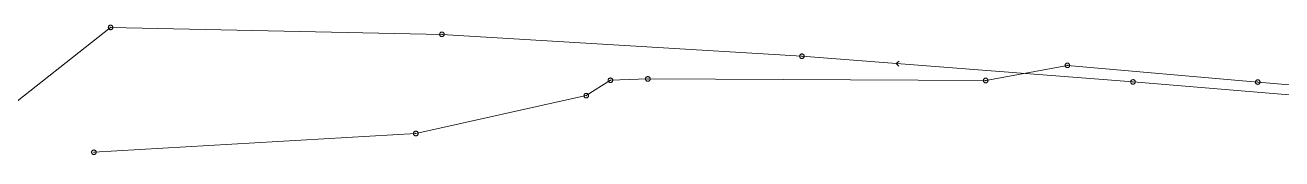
# Model space of a CAD drawing. Header units: metres. Extents: x 25504150 to 25508618, y 6694193 to 6702753.
# Drawn here: x 25506911.7 to 25507166, y 6698926.2 to 6698953.2 of the extents above; entities that cross this region are included whole.
import ezdxf

# ---------------------------------------------------------------- set-up
doc = ezdxf.new("R2010")
doc.units = ezdxf.units.M
for name, pattern in [('Sewer_node', [0]), ('Viemariputket', [0]), ('Viemarivarusteet', [0])]:
    doc.linetypes.add(name, pattern=pattern)
for name, color, linetype, lineweight in [('Sewer_node', 7, 'Sewer_node', 0), ('Viemariputket', 7, 'Viemariputket', 0), ('Viemarivarusteet', 7, 'Viemarivarusteet', 0)]:
    doc.layers.add(name, color=color, linetype=linetype, lineweight=lineweight)

msp = doc.modelspace()

# ---------------------------------------------------------------- linework, layer by layer
at = {"layer": 'Sewer_node', "color": 46, "linetype": 'Continuous', "true_color": 0x7f5f00, "flags": 128}
for points, elevation in [([(25506929.49, 6698952.75), (25506929.48, 6698952.82), (25506929.47, 6698952.89), (25506929.44, 6698952.96), (25506929.4, 6698953.02), (25506929.36, 6698953.08), (25506929.3, 6698953.12), (25506929.24, 6698953.16), (25506929.17, 6698953.19), (25506929.1, 6698953.2), (25506929.03, 6698953.21), (25506928.96, 6698953.2), (25506928.89, 6698953.19), (25506928.82, 6698953.16), (25506928.76, 6698953.12), (25506928.7, 6698953.08), (25506928.66, 6698953.02), (25506928.62, 6698952.96), (25506928.59, 6698952.89), (25506928.58, 6698952.82), (25506928.57, 6698952.75), (25506928.58, 6698952.68), (25506928.59, 6698952.61), (25506928.62, 6698952.54), (25506928.66, 6698952.48), (25506928.7, 6698952.42), (25506928.76, 6698952.38), (25506928.82, 6698952.34), (25506928.89, 6698952.31), (25506928.96, 6698952.3), (25506929.03, 6698952.29), (25506929.1, 6698952.3), (25506929.17, 6698952.31), (25506929.24, 6698952.34), (25506929.3, 6698952.38), (25506929.36, 6698952.42), (25506929.4, 6698952.48), (25506929.44, 6698952.54), (25506929.47, 6698952.61), (25506929.48, 6698952.68)], 35.05), ([(25506996.51, 6698951.36), (25506996.5, 6698951.43), (25506996.49, 6698951.5), (25506996.46, 6698951.57), (25506996.42, 6698951.63), (25506996.38, 6698951.69), (25506996.32, 6698951.73), (25506996.26, 6698951.77), (25506996.19, 6698951.8), (25506996.12, 6698951.81), (25506996.05, 6698951.82), (25506995.98, 6698951.81), (25506995.91, 6698951.8), (25506995.84, 6698951.77), (25506995.78, 6698951.73), (25506995.72, 6698951.69), (25506995.68, 6698951.63), (25506995.64, 6698951.57), (25506995.61, 6698951.5), (25506995.6, 6698951.43), (25506995.59, 6698951.36), (25506995.6, 6698951.29), (25506995.61, 6698951.22), (25506995.64, 6698951.15), (25506995.68, 6698951.09), (25506995.72, 6698951.03), (25506995.78, 6698950.99), (25506995.84, 6698950.95), (25506995.91, 6698950.92), (25506995.98, 6698950.91), (25506996.05, 6698950.9), (25506996.12, 6698950.91), (25506996.19, 6698950.92), (25506996.26, 6698950.95), (25506996.32, 6698950.99), (25506996.38, 6698951.03), (25506996.42, 6698951.09), (25506996.46, 6698951.15), (25506996.49, 6698951.22), (25506996.5, 6698951.29)], 35.11), ([(25507069.34, 6698946.95), (25507069.33, 6698947.02), (25507069.32, 6698947.09), (25507069.29, 6698947.16), (25507069.25, 6698947.22), (25507069.21, 6698947.28), (25507069.15, 6698947.32), (25507069.09, 6698947.36), (25507069.02, 6698947.39), (25507068.95, 6698947.4), (25507068.88, 6698947.41), (25507068.81, 6698947.4), (25507068.74, 6698947.39), (25507068.67, 6698947.36), (25507068.61, 6698947.32), (25507068.55, 6698947.28), (25507068.51, 6698947.22), (25507068.47, 6698947.16), (25507068.44, 6698947.09), (25507068.43, 6698947.02), (25507068.42, 6698946.95), (25507068.43, 6698946.88), (25507068.44, 6698946.81), (25507068.47, 6698946.74), (25507068.51, 6698946.68), (25507068.55, 6698946.62), (25507068.61, 6698946.58), (25507068.67, 6698946.54), (25507068.74, 6698946.51), (25507068.81, 6698946.5), (25507068.88, 6698946.49), (25507068.95, 6698946.5), (25507069.02, 6698946.51), (25507069.09, 6698946.54), (25507069.15, 6698946.58), (25507069.21, 6698946.62), (25507069.25, 6698946.68), (25507069.29, 6698946.74), (25507069.32, 6698946.81), (25507069.33, 6698946.88)], 35.52), ([(25507136.32, 6698941.76), (25507136.31, 6698941.83), (25507136.3, 6698941.9), (25507136.27, 6698941.97), (25507136.23, 6698942.03), (25507136.19, 6698942.09), (25507136.13, 6698942.13), (25507136.07, 6698942.17), (25507136, 6698942.2), (25507135.93, 6698942.21), (25507135.86, 6698942.22), (25507135.79, 6698942.21), (25507135.72, 6698942.2), (25507135.65, 6698942.17), (25507135.59, 6698942.13), (25507135.53, 6698942.09), (25507135.49, 6698942.03), (25507135.45, 6698941.97), (25507135.42, 6698941.9), (25507135.41, 6698941.83), (25507135.4, 6698941.76), (25507135.41, 6698941.69), (25507135.42, 6698941.62), (25507135.45, 6698941.55), (25507135.49, 6698941.49), (25507135.53, 6698941.43), (25507135.59, 6698941.39), (25507135.65, 6698941.35), (25507135.72, 6698941.32), (25507135.79, 6698941.31), (25507135.86, 6698941.3), (25507135.93, 6698941.31), (25507136, 6698941.32), (25507136.07, 6698941.35), (25507136.13, 6698941.39), (25507136.19, 6698941.43), (25507136.23, 6698941.49), (25507136.27, 6698941.55), (25507136.3, 6698941.62), (25507136.31, 6698941.69)], 35.98)]:
    msp.add_lwpolyline(points, close=True, dxfattribs=dict(at, elevation=elevation))
msp.add_lwpolyline([(25507088.53, 6698945.97), (25507087.97, 6698945.47), (25507088.46, 6698944.91)], dxfattribs=at)
at = {"layer": 'Sewer_node', "color": 252, "linetype": 'Continuous', "lineweight": 9, "true_color": 0x848484, "flags": 128}
for points, elevation in [([(25507123.04, 6698945.1), (25507123.03, 6698945.17), (25507123.02, 6698945.24), (25507122.99, 6698945.31), (25507122.95, 6698945.37), (25507122.91, 6698945.43), (25507122.85, 6698945.47), (25507122.79, 6698945.51), (25507122.72, 6698945.54), (25507122.65, 6698945.55), (25507122.58, 6698945.56), (25507122.51, 6698945.55), (25507122.44, 6698945.54), (25507122.37, 6698945.51), (25507122.31, 6698945.47), (25507122.25, 6698945.43), (25507122.21, 6698945.37), (25507122.17, 6698945.31), (25507122.14, 6698945.24), (25507122.13, 6698945.17), (25507122.12, 6698945.1), (25507122.13, 6698945.03), (25507122.14, 6698944.96), (25507122.17, 6698944.89), (25507122.21, 6698944.83), (25507122.25, 6698944.77), (25507122.31, 6698944.73), (25507122.37, 6698944.69), (25507122.44, 6698944.66), (25507122.51, 6698944.65), (25507122.58, 6698944.64), (25507122.65, 6698944.65), (25507122.72, 6698944.66), (25507122.79, 6698944.69), (25507122.85, 6698944.73), (25507122.91, 6698944.77), (25507122.95, 6698944.83), (25507122.99, 6698944.89), (25507123.02, 6698944.96), (25507123.03, 6698945.03)], 35.66), ([(25507030.61, 6698942.09), (25507030.6, 6698942.16), (25507030.59, 6698942.23), (25507030.56, 6698942.3), (25507030.52, 6698942.36), (25507030.48, 6698942.42), (25507030.42, 6698942.46), (25507030.36, 6698942.5), (25507030.29, 6698942.53), (25507030.22, 6698942.54), (25507030.15, 6698942.55), (25507030.08, 6698942.54), (25507030.01, 6698942.53), (25507029.94, 6698942.5), (25507029.88, 6698942.46), (25507029.82, 6698942.42), (25507029.78, 6698942.36), (25507029.74, 6698942.3), (25507029.71, 6698942.23), (25507029.7, 6698942.16), (25507029.69, 6698942.09), (25507029.7, 6698942.02), (25507029.71, 6698941.95), (25507029.74, 6698941.88), (25507029.78, 6698941.82), (25507029.82, 6698941.76), (25507029.88, 6698941.72), (25507029.94, 6698941.68), (25507030.01, 6698941.65), (25507030.08, 6698941.64), (25507030.15, 6698941.63), (25507030.22, 6698941.64), (25507030.29, 6698941.65), (25507030.36, 6698941.68), (25507030.42, 6698941.72), (25507030.48, 6698941.76), (25507030.52, 6698941.82), (25507030.56, 6698941.88), (25507030.59, 6698941.95), (25507030.6, 6698942.02)], 34.91), ([(25507038.19, 6698942.36), (25507038.18, 6698942.43), (25507038.17, 6698942.51), (25507038.14, 6698942.57), (25507038.1, 6698942.64), (25507038.05, 6698942.69), (25507038, 6698942.74), (25507037.93, 6698942.78), (25507037.87, 6698942.81), (25507037.79, 6698942.82), (25507037.72, 6698942.83), (25507037.65, 6698942.82), (25507037.57, 6698942.81), (25507037.51, 6698942.78), (25507037.44, 6698942.74), (25507037.39, 6698942.69), (25507037.34, 6698942.64), (25507037.3, 6698942.57), (25507037.27, 6698942.51), (25507037.26, 6698942.43), (25507037.25, 6698942.36), (25507037.26, 6698942.29), (25507037.27, 6698942.21), (25507037.3, 6698942.15), (25507037.34, 6698942.08), (25507037.39, 6698942.03), (25507037.44, 6698941.98), (25507037.51, 6698941.94), (25507037.57, 6698941.91), (25507037.65, 6698941.9), (25507037.72, 6698941.89), (25507037.79, 6698941.9), (25507037.87, 6698941.91), (25507037.93, 6698941.94), (25507038, 6698941.98), (25507038.05, 6698942.03), (25507038.1, 6698942.08), (25507038.14, 6698942.15), (25507038.17, 6698942.21), (25507038.18, 6698942.29)], 34.99), ([(25507106.53, 6698942.04), (25507106.52, 6698942.11), (25507106.51, 6698942.19), (25507106.48, 6698942.25), (25507106.44, 6698942.32), (25507106.39, 6698942.37), (25507106.34, 6698942.42), (25507106.27, 6698942.46), (25507106.21, 6698942.49), (25507106.13, 6698942.5), (25507106.06, 6698942.51), (25507105.99, 6698942.5), (25507105.91, 6698942.49), (25507105.85, 6698942.46), (25507105.78, 6698942.42), (25507105.73, 6698942.37), (25507105.68, 6698942.32), (25507105.64, 6698942.25), (25507105.61, 6698942.19), (25507105.6, 6698942.11), (25507105.59, 6698942.04), (25507105.6, 6698941.97), (25507105.61, 6698941.89), (25507105.64, 6698941.83), (25507105.68, 6698941.76), (25507105.73, 6698941.71), (25507105.78, 6698941.66), (25507105.85, 6698941.62), (25507105.91, 6698941.59), (25507105.99, 6698941.58), (25507106.06, 6698941.57), (25507106.13, 6698941.58), (25507106.21, 6698941.59), (25507106.27, 6698941.62), (25507106.34, 6698941.66), (25507106.39, 6698941.71), (25507106.44, 6698941.76), (25507106.48, 6698941.83), (25507106.51, 6698941.89), (25507106.52, 6698941.97)], 35.7), ([(25507161.57, 6698941.72), (25507161.56, 6698941.79), (25507161.55, 6698941.86), (25507161.52, 6698941.93), (25507161.48, 6698941.99), (25507161.44, 6698942.05), (25507161.38, 6698942.09), (25507161.32, 6698942.13), (25507161.25, 6698942.16), (25507161.18, 6698942.17), (25507161.11, 6698942.18), (25507161.04, 6698942.17), (25507160.97, 6698942.16), (25507160.9, 6698942.13), (25507160.84, 6698942.09), (25507160.78, 6698942.05), (25507160.74, 6698941.99), (25507160.7, 6698941.93), (25507160.67, 6698941.86), (25507160.66, 6698941.79), (25507160.65, 6698941.72), (25507160.66, 6698941.65), (25507160.67, 6698941.58), (25507160.7, 6698941.51), (25507160.74, 6698941.45), (25507160.78, 6698941.39), (25507160.84, 6698941.35), (25507160.9, 6698941.31), (25507160.97, 6698941.28), (25507161.04, 6698941.27), (25507161.11, 6698941.26), (25507161.18, 6698941.27), (25507161.25, 6698941.28), (25507161.32, 6698941.31), (25507161.38, 6698941.35), (25507161.44, 6698941.39), (25507161.48, 6698941.45), (25507161.52, 6698941.51), (25507161.55, 6698941.58), (25507161.56, 6698941.65)], 35.9), ([(25507025.72, 6698938.98), (25507025.71, 6698939.05), (25507025.7, 6698939.12), (25507025.67, 6698939.19), (25507025.63, 6698939.25), (25507025.59, 6698939.31), (25507025.53, 6698939.35), (25507025.47, 6698939.39), (25507025.4, 6698939.42), (25507025.33, 6698939.43), (25507025.26, 6698939.44), (25507025.19, 6698939.43), (25507025.12, 6698939.42), (25507025.05, 6698939.39), (25507024.99, 6698939.35), (25507024.93, 6698939.31), (25507024.89, 6698939.25), (25507024.85, 6698939.19), (25507024.82, 6698939.12), (25507024.81, 6698939.05), (25507024.8, 6698938.98), (25507024.81, 6698938.91), (25507024.82, 6698938.84), (25507024.85, 6698938.77), (25507024.89, 6698938.71), (25507024.93, 6698938.65), (25507024.99, 6698938.61), (25507025.05, 6698938.57), (25507025.12, 6698938.54), (25507025.19, 6698938.53), (25507025.26, 6698938.52), (25507025.33, 6698938.53), (25507025.4, 6698938.54), (25507025.47, 6698938.57), (25507025.53, 6698938.61), (25507025.59, 6698938.65), (25507025.63, 6698938.71), (25507025.67, 6698938.77), (25507025.7, 6698938.84), (25507025.71, 6698938.91)], 34.83), ([(25506991.24, 6698931.35), (25506991.23, 6698931.42), (25506991.22, 6698931.5), (25506991.19, 6698931.56), (25506991.15, 6698931.63), (25506991.1, 6698931.68), (25506991.05, 6698931.73), (25506990.98, 6698931.77), (25506990.92, 6698931.8), (25506990.84, 6698931.81), (25506990.77, 6698931.82), (25506990.7, 6698931.81), (25506990.62, 6698931.8), (25506990.56, 6698931.77), (25506990.49, 6698931.73), (25506990.44, 6698931.68), (25506990.39, 6698931.63), (25506990.35, 6698931.56), (25506990.32, 6698931.5), (25506990.31, 6698931.42), (25506990.3, 6698931.35), (25506990.31, 6698931.28), (25506990.32, 6698931.2), (25506990.35, 6698931.14), (25506990.39, 6698931.07), (25506990.44, 6698931.02), (25506990.49, 6698930.97), (25506990.56, 6698930.93), (25506990.62, 6698930.9), (25506990.7, 6698930.89), (25506990.77, 6698930.88), (25506990.84, 6698930.89), (25506990.92, 6698930.9), (25506990.98, 6698930.93), (25506991.05, 6698930.97), (25506991.1, 6698931.02), (25506991.15, 6698931.07), (25506991.19, 6698931.14), (25506991.22, 6698931.2), (25506991.23, 6698931.28)], 34.47), ([(25506926.1, 6698927.55), (25506926.09, 6698927.62), (25506926.08, 6698927.69), (25506926.05, 6698927.76), (25506926.01, 6698927.82), (25506925.97, 6698927.88), (25506925.91, 6698927.92), (25506925.85, 6698927.96), (25506925.78, 6698927.99), (25506925.71, 6698928), (25506925.64, 6698928.01), (25506925.57, 6698928), (25506925.5, 6698927.99), (25506925.43, 6698927.96), (25506925.37, 6698927.92), (25506925.31, 6698927.88), (25506925.27, 6698927.82), (25506925.23, 6698927.76), (25506925.2, 6698927.69), (25506925.19, 6698927.62), (25506925.18, 6698927.55), (25506925.19, 6698927.48), (25506925.2, 6698927.41), (25506925.23, 6698927.34), (25506925.27, 6698927.28), (25506925.31, 6698927.22), (25506925.37, 6698927.18), (25506925.43, 6698927.14), (25506925.5, 6698927.11), (25506925.57, 6698927.1), (25506925.64, 6698927.09), (25506925.71, 6698927.1), (25506925.78, 6698927.11), (25506925.85, 6698927.14), (25506925.91, 6698927.18), (25506925.97, 6698927.22), (25506926.01, 6698927.28), (25506926.05, 6698927.34), (25506926.08, 6698927.41), (25506926.09, 6698927.48)], 34.78)]:
    msp.add_lwpolyline(points, close=True, dxfattribs=dict(at, elevation=elevation))
at = {"layer": 'Viemariputket', "color": 1, "linetype": 'Continuous', "lineweight": 15}
for p, q in [((25506895.27, 6698926.23), (25506929.03, 6698952.75)), ((25506929.03, 6698952.75), (25506996.05, 6698951.36)), ((25506996.05, 6698951.36), (25507068.88, 6698946.95)), ((25507068.88, 6698946.95), (25507135.86, 6698941.76)), ((25507210.28, 6698935.59), (25507135.86, 6698941.76))]:
    msp.add_line(p, q, dxfattribs=at)
at = {"layer": 'Viemariputket', "color": 251, "linetype": 'Continuous', "lineweight": 15, "true_color": 0x595959}
for p, q in [((25507106.06, 6698942.04), (25507122.58, 6698945.1)), ((25507122.58, 6698945.1), (25507161.11, 6698941.72)), ((25507030.15, 6698942.09), (25507037.72, 6698942.36)), ((25507037.72, 6698942.36), (25507106.06, 6698942.04)), ((25507025.26, 6698938.98), (25507030.15, 6698942.09)), ((25507161.11, 6698941.72), (25507200.15, 6698938.46)), ((25506990.77, 6698931.35), (25507025.26, 6698938.98)), ((25506925.64, 6698927.55), (25506990.77, 6698931.35))]:
    msp.add_line(p, q, dxfattribs=at)
at = {"layer": 'Viemarivarusteet', "color": 1}
for p in [(25506929.03, 6698952.75, 35.05), (25506996.05, 6698951.36, 35.11), (25507068.88, 6698946.95, 35.52), (25507135.86, 6698941.76, 35.98)]:
    msp.add_point(p, dxfattribs=at)
at = {"layer": 'Viemarivarusteet', "color": 30, "true_color": 0xff7f00}
for p in [(25507122.58, 6698945.1, 35.66), (25507037.72, 6698942.36, 34.99), (25507030.15, 6698942.09, 34.91), (25507106.06, 6698942.04, 35.7), (25507161.11, 6698941.72, 35.9), (25507025.26, 6698938.98, 34.83), (25506990.77, 6698931.35, 34.47), (25506925.64, 6698927.55, 34.78)]:
    msp.add_point(p, dxfattribs=at)

doc.saveas('drawing.dxf')
